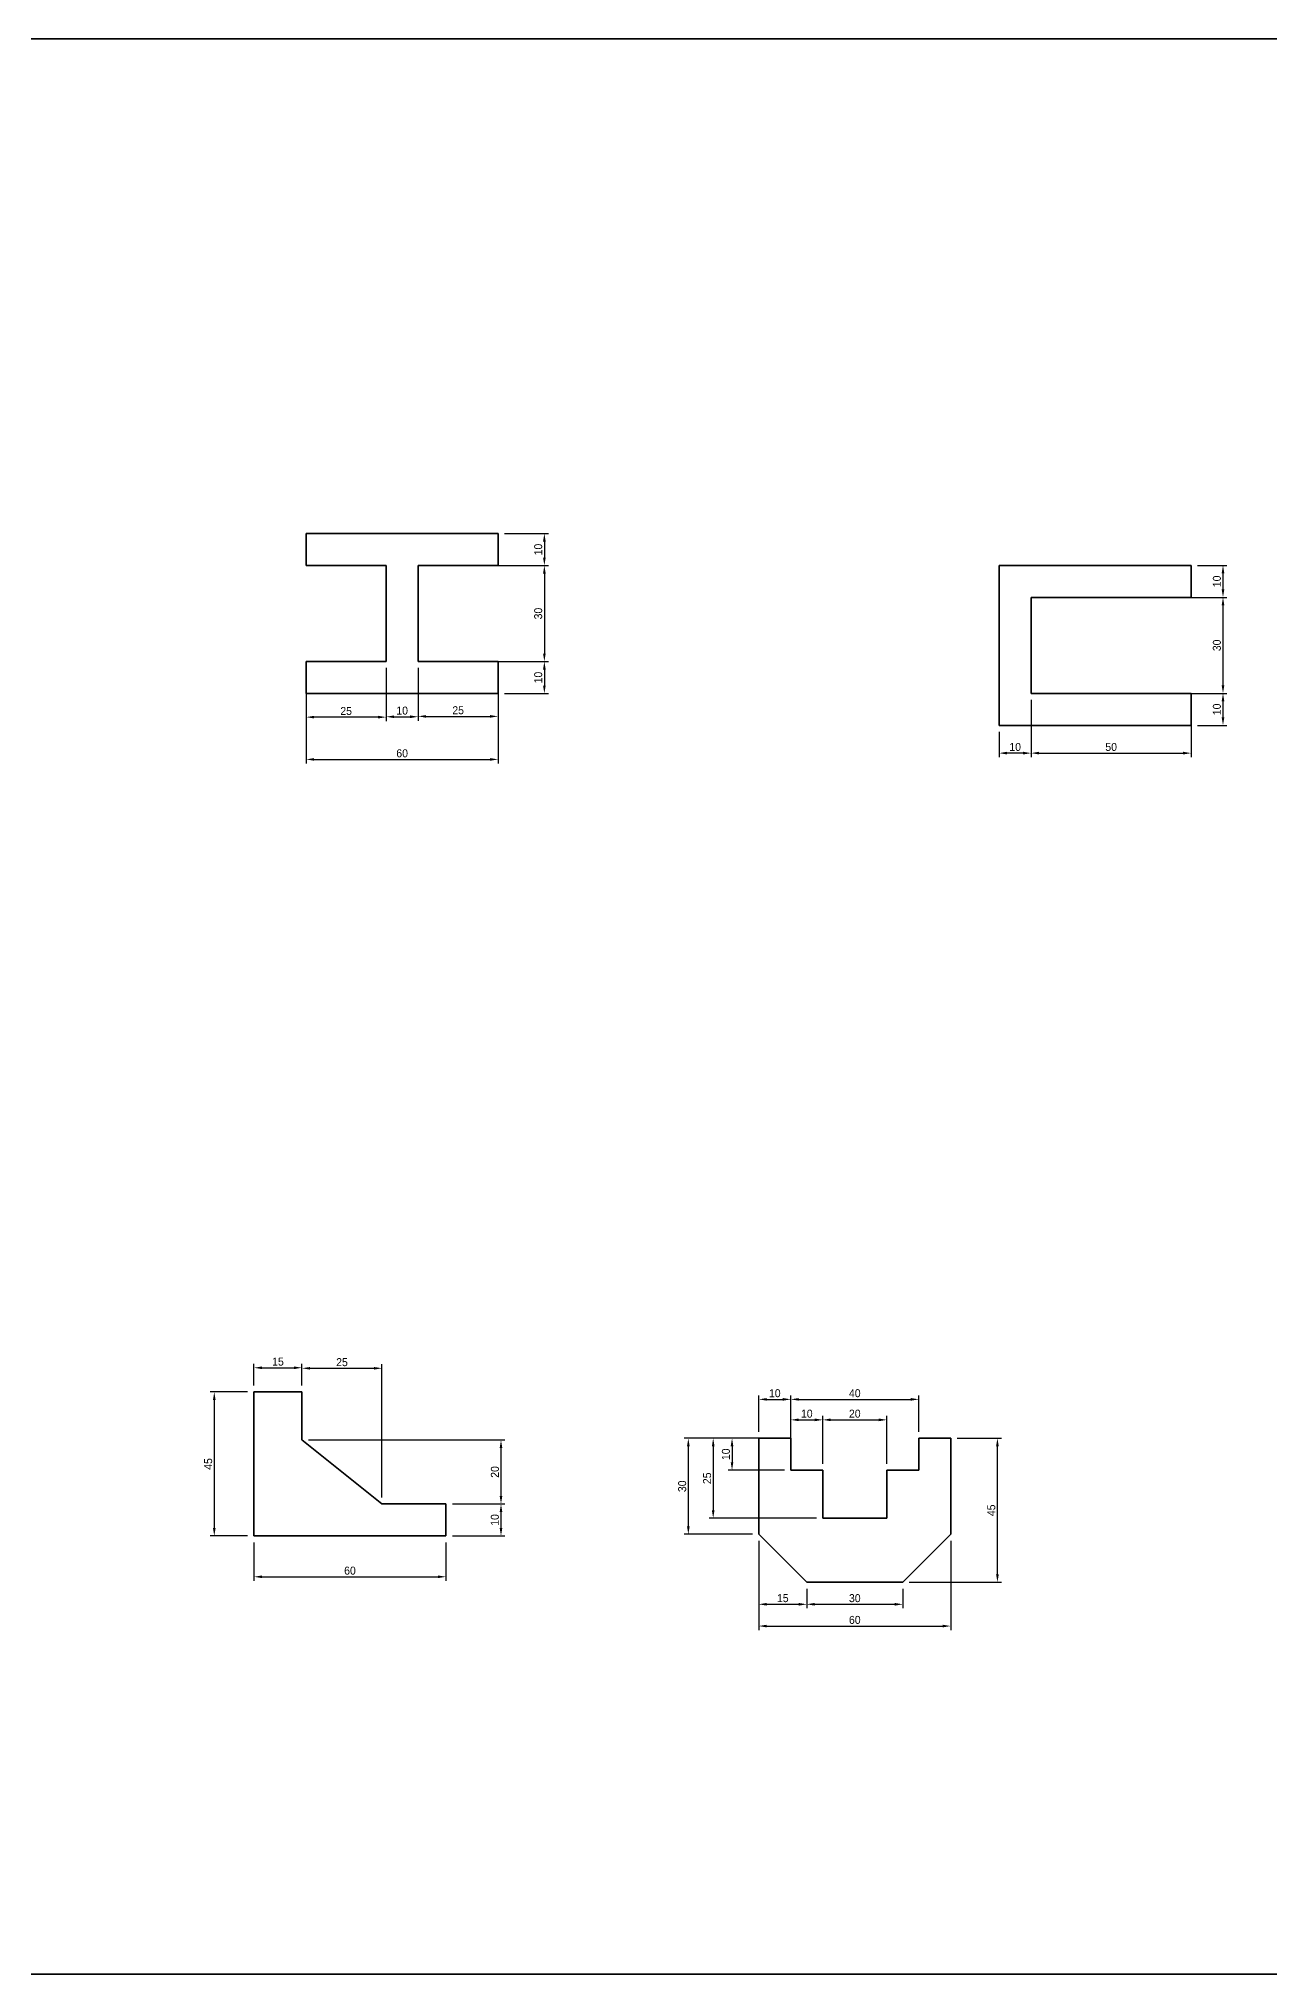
# Model space of a CAD drawing. Header units: millimetres. Extents: x 0 to 5010, y 0 to 6417.
# Drawn here: x 400 to 784, y 5812 to 6417 of the extents above; entities that cross this region are included whole.
import ezdxf

# ---------------------------------------------------------------- set-up
doc = ezdxf.new("R2010")
doc.units = ezdxf.units.MM
doc.header["$LTSCALE"] = 0.3
doc.layers.get('Defpoints').update_dxf_attribs({"color": 6})
for name, color, linetype, lineweight, plot in [('1_윤곽선', 4, 'Continuous', 35, False), ('2_외형선', 7, 'Continuous', 35, False), ('6_가는실선', 3, 'Continuous', 18, False)]:
    doc.layers.add(name, color=color, linetype=linetype, lineweight=lineweight, plot=plot)
doc.styles.get("Standard").update_dxf_attribs({"font": ''})
doc.styles.get('Standard').set_extended_font_data('Gulim')
doc.dimstyles.new('ISO-25', dxfattribs={"dimtxt": 2.5, "dimasz": 2.5, "dimexe": 1.25, "dimexo": 0.625, "dimtad": 1, "dimtxsty": 'Standard', "dimcen": 2.5, "dimadec": 0, "dimazin": 0, "dimtfac": 1, "dimtmove": 0, "dimatfit": 3, "dimfxl": 1, "dimtfill": 1, "dimarcsym": 0})

# ---------------------------------------------------------------- blocks, each defined once
blk = doc.blocks.new('*D13')
at = {"layer": '6_가는실선', "color": 0, "lineweight": -2, "transparency": 16777216}
for p, q in [((466.99, 5947.36), (466.99, 5935.36)), ((526.99, 5947.36), (526.99, 5935.36)), ((469.49, 5936.61), (524.49, 5936.61))]:
    blk.add_line(p, q, dxfattribs=at)
at = {"layer": '6_가는실선', "color": 0, "transparency": 16777216}
for points in [[(469.49, 5937.02), (469.49, 5936.19), (466.99, 5936.61)], [(524.49, 5937.02), (524.49, 5936.19), (526.99, 5936.61)]]:
    blk.add_solid(points, dxfattribs=at)
at = {"layer": 'Defpoints', "color": 0, "transparency": 16777216}
for p in [(466.99, 5949.36), (526.99, 5949.36), (526.99, 5936.61)]:
    blk.add_point(p, dxfattribs=at)
at = {"layer": '6_가는실선', "color": 0, "transparency": 16777216, "insert": (496.99, 5938.51), "char_height": 2.5, "attachment_point": 5, "bg_fill": 3, "box_fill_scale": 1.1, "bg_fill_color": 256, "bg_fill_true_color": 13158600, "bg_fill_transparency": 0}
blk.add_mtext('60', dxfattribs=at)
blk = doc.blocks.new('*D14')
at = {"layer": '6_가는실선', "color": 0, "lineweight": -2, "transparency": 16777216}
for p, q in [((528.99, 5959.36), (545.43, 5959.36)), ((544.18, 5956.86), (544.18, 5951.86)), ((528.99, 5949.36), (545.43, 5949.36))]:
    blk.add_line(p, q, dxfattribs=at)
at = {"layer": '6_가는실선', "color": 0, "transparency": 16777216}
for points in [[(543.77, 5956.86), (544.6, 5956.86), (544.18, 5959.36)], [(543.77, 5951.86), (544.6, 5951.86), (544.18, 5949.36)]]:
    blk.add_solid(points, dxfattribs=at)
at = {"layer": 'Defpoints', "color": 0, "transparency": 16777216}
for p in [(526.99, 5959.36), (526.99, 5949.36)]:
    blk.add_point(p, dxfattribs=at)
at = {"layer": '6_가는실선', "color": 0, "transparency": 16777216, "insert": (542.27, 5954.36), "char_height": 2.5, "attachment_point": 5, "rotation": 90, "bg_fill": 3, "box_fill_scale": 1.1, "bg_fill_color": 256, "bg_fill_true_color": 13158600, "bg_fill_transparency": 0}
blk.add_mtext('10', dxfattribs=at)
at = {"layer": 'Defpoints', "color": 0, "transparency": 16777216}
blk.add_point((544.18, 5949.36), dxfattribs=at)
blk = doc.blocks.new('*D15')
at = {"layer": '6_가는실선', "color": 0, "lineweight": -2, "transparency": 16777216}
for p, q in [((464.99, 5994.36), (453.33, 5994.36)), ((454.58, 5991.86), (454.58, 5951.86)), ((464.99, 5949.36), (453.33, 5949.36))]:
    blk.add_line(p, q, dxfattribs=at)
at = {"layer": '6_가는실선', "color": 0, "transparency": 16777216}
for points in [[(454.17, 5991.86), (455, 5991.86), (454.58, 5994.36)], [(454.17, 5951.86), (455, 5951.86), (454.58, 5949.36)]]:
    blk.add_solid(points, dxfattribs=at)
at = {"layer": 'Defpoints', "color": 0, "transparency": 16777216}
for p in [(466.99, 5994.36), (454.58, 5949.36), (466.99, 5949.36)]:
    blk.add_point(p, dxfattribs=at)
at = {"layer": '6_가는실선', "color": 0, "transparency": 16777216, "insert": (452.68, 5971.86), "char_height": 2.5, "attachment_point": 5, "rotation": 90, "bg_fill": 3, "box_fill_scale": 1.1, "bg_fill_color": 256, "bg_fill_true_color": 13158600, "bg_fill_transparency": 0}
blk.add_mtext('45', dxfattribs=at)
blk = doc.blocks.new('*D16')
at = {"layer": '6_가는실선', "color": 0, "lineweight": -2, "transparency": 16777216}
for p, q in [((466.99, 5996.36), (466.99, 6003.17)), ((469.49, 6001.92), (479.49, 6001.92)), ((481.99, 5996.36), (481.99, 6003.17))]:
    blk.add_line(p, q, dxfattribs=at)
at = {"layer": '6_가는실선', "color": 0, "transparency": 16777216}
for points in [[(469.49, 6002.33), (469.49, 6001.5), (466.99, 6001.92)], [(479.49, 6002.33), (479.49, 6001.5), (481.99, 6001.92)]]:
    blk.add_solid(points, dxfattribs=at)
at = {"layer": 'Defpoints', "color": 0, "transparency": 16777216}
for p in [(481.99, 6001.92), (466.99, 5994.36), (481.99, 5994.36)]:
    blk.add_point(p, dxfattribs=at)
at = {"layer": '6_가는실선', "color": 0, "transparency": 16777216, "insert": (474.49, 6003.82), "char_height": 2.5, "attachment_point": 5, "bg_fill": 3, "box_fill_scale": 1.1, "bg_fill_color": 256, "bg_fill_true_color": 13158600, "bg_fill_transparency": 0}
blk.add_mtext('15', dxfattribs=at)
blk = doc.blocks.new('*D17')
at = {"layer": '6_가는실선', "color": 0, "lineweight": -2, "transparency": 16777216}
for p, q in [((481.99, 5996.36), (481.99, 6003)), ((484.49, 6001.75), (504.49, 6001.75)), ((506.99, 5961.36), (506.99, 6003))]:
    blk.add_line(p, q, dxfattribs=at)
at = {"layer": '6_가는실선', "color": 0, "transparency": 16777216}
for points in [[(484.49, 6002.16), (484.49, 6001.33), (481.99, 6001.75)], [(504.49, 6002.16), (504.49, 6001.33), (506.99, 6001.75)]]:
    blk.add_solid(points, dxfattribs=at)
at = {"layer": 'Defpoints', "color": 0, "transparency": 16777216}
for p in [(506.99, 6001.75), (481.99, 5994.36), (506.99, 5959.36)]:
    blk.add_point(p, dxfattribs=at)
at = {"layer": '6_가는실선', "color": 0, "transparency": 16777216, "insert": (494.49, 6003.65), "char_height": 2.5, "attachment_point": 5, "bg_fill": 3, "box_fill_scale": 1.1, "bg_fill_color": 256, "bg_fill_true_color": 13158600, "bg_fill_transparency": 0}
blk.add_mtext('25', dxfattribs=at)
blk = doc.blocks.new('*D18')
at = {"layer": '6_가는실선', "color": 0, "lineweight": -2, "transparency": 16777216}
for p, q in [((483.99, 5979.36), (545.43, 5979.36)), ((544.18, 5976.86), (544.18, 5961.86)), ((528.99, 5959.36), (545.43, 5959.36))]:
    blk.add_line(p, q, dxfattribs=at)
at = {"layer": '6_가는실선', "color": 0, "transparency": 16777216}
for points in [[(543.77, 5976.86), (544.6, 5976.86), (544.18, 5979.36)], [(543.77, 5961.86), (544.6, 5961.86), (544.18, 5959.36)]]:
    blk.add_solid(points, dxfattribs=at)
at = {"layer": 'Defpoints', "color": 0, "transparency": 16777216}
for p in [(481.99, 5979.36), (526.99, 5959.36), (544.18, 5959.36)]:
    blk.add_point(p, dxfattribs=at)
at = {"layer": '6_가는실선', "color": 0, "transparency": 16777216, "insert": (542.28, 5969.36), "char_height": 2.5, "attachment_point": 5, "rotation": 90, "bg_fill": 3, "box_fill_scale": 1.1, "bg_fill_color": 256, "bg_fill_true_color": 13158600, "bg_fill_transparency": 0}
blk.add_mtext('20', dxfattribs=at)
blk = doc.blocks.new('*D19')
at = {"layer": '6_가는실선', "color": 0, "lineweight": -2, "transparency": 16777216}
for p, q in [((624.74, 5947.88), (624.74, 5919.96)), ((684.74, 5947.88), (684.74, 5919.96)), ((627.24, 5921.21), (682.24, 5921.21))]:
    blk.add_line(p, q, dxfattribs=at)
at = {"layer": '6_가는실선', "color": 0, "transparency": 16777216}
for points in [[(627.24, 5921.62), (627.24, 5920.79), (624.74, 5921.21)], [(682.24, 5921.62), (682.24, 5920.79), (684.74, 5921.21)]]:
    blk.add_solid(points, dxfattribs=at)
at = {"layer": 'Defpoints', "color": 0, "transparency": 16777216}
for p in [(624.74, 5949.88), (684.74, 5949.88), (684.74, 5921.21)]:
    blk.add_point(p, dxfattribs=at)
at = {"layer": '6_가는실선', "color": 0, "transparency": 16777216, "insert": (654.74, 5923.11), "char_height": 2.5, "attachment_point": 5, "bg_fill": 3, "box_fill_scale": 1.1, "bg_fill_color": 256, "bg_fill_true_color": 13158600, "bg_fill_transparency": 0}
blk.add_mtext('60', dxfattribs=at)
blk = doc.blocks.new('*D20')
at = {"layer": '6_가는실선', "color": 0, "lineweight": -2, "transparency": 16777216}
for p, q in [((639.74, 5932.88), (639.74, 5926.76)), ((642.24, 5928.01), (667.24, 5928.01)), ((669.74, 5932.88), (669.74, 5926.76))]:
    blk.add_line(p, q, dxfattribs=at)
at = {"layer": '6_가는실선', "color": 0, "transparency": 16777216}
for points in [[(642.24, 5928.43), (642.24, 5927.59), (639.74, 5928.01)], [(667.24, 5928.43), (667.24, 5927.59), (669.74, 5928.01)]]:
    blk.add_solid(points, dxfattribs=at)
at = {"layer": 'Defpoints', "color": 0, "transparency": 16777216}
for p in [(639.74, 5934.88), (669.74, 5934.88), (669.74, 5928.01)]:
    blk.add_point(p, dxfattribs=at)
at = {"layer": '6_가는실선', "color": 0, "transparency": 16777216, "insert": (654.74, 5929.92), "char_height": 2.5, "attachment_point": 5, "bg_fill": 3, "box_fill_scale": 1.1, "bg_fill_color": 256, "bg_fill_true_color": 13158600, "bg_fill_transparency": 0}
blk.add_mtext('30', dxfattribs=at)
blk = doc.blocks.new('*D21')
at = {"layer": '6_가는실선', "color": 0, "lineweight": -2, "transparency": 16777216}
for p, q in [((624.74, 5947.88), (624.74, 5926.76)), ((627.24, 5928.01), (637.24, 5928.01)), ((639.74, 5932.88), (639.74, 5926.76))]:
    blk.add_line(p, q, dxfattribs=at)
at = {"layer": '6_가는실선', "color": 0, "transparency": 16777216}
for points in [[(627.24, 5928.43), (627.24, 5927.59), (624.74, 5928.01)], [(637.24, 5928.43), (637.24, 5927.59), (639.74, 5928.01)]]:
    blk.add_solid(points, dxfattribs=at)
at = {"layer": 'Defpoints', "color": 0, "transparency": 16777216}
for p in [(624.74, 5949.88), (639.74, 5934.88), (639.74, 5928.01)]:
    blk.add_point(p, dxfattribs=at)
at = {"layer": '6_가는실선', "color": 0, "transparency": 16777216, "insert": (632.24, 5929.92), "char_height": 2.5, "attachment_point": 5, "bg_fill": 3, "box_fill_scale": 1.1, "bg_fill_color": 256, "bg_fill_true_color": 13158600, "bg_fill_transparency": 0}
blk.add_mtext('15', dxfattribs=at)
blk = doc.blocks.new('*D22')
at = {"layer": '6_가는실선', "color": 0, "lineweight": -2, "transparency": 16777216}
for p, q in [((686.74, 5979.88), (700.56, 5979.88)), ((699.31, 5937.38), (699.31, 5977.38)), ((671.74, 5934.88), (700.56, 5934.88))]:
    blk.add_line(p, q, dxfattribs=at)
at = {"layer": '6_가는실선', "color": 0, "transparency": 16777216}
for points in [[(698.89, 5977.38), (699.73, 5977.38), (699.31, 5979.88)], [(698.89, 5937.38), (699.73, 5937.38), (699.31, 5934.88)]]:
    blk.add_solid(points, dxfattribs=at)
at = {"layer": 'Defpoints', "color": 0, "transparency": 16777216}
for p in [(684.74, 5979.88), (699.31, 5979.88), (669.74, 5934.88)]:
    blk.add_point(p, dxfattribs=at)
at = {"layer": '6_가는실선', "color": 0, "transparency": 16777216, "insert": (697.4, 5957.38), "char_height": 2.5, "attachment_point": 5, "rotation": 90, "bg_fill": 3, "box_fill_scale": 1.1, "bg_fill_color": 256, "bg_fill_true_color": 13158600, "bg_fill_transparency": 0}
blk.add_mtext('45', dxfattribs=at)
blk = doc.blocks.new('*D23')
at = {"layer": '6_가는실선', "color": 0, "lineweight": -2, "transparency": 16777216}
for p, q in [((634.74, 5981.88), (634.74, 5993.29)), ((637.24, 5992.04), (672.24, 5992.04)), ((674.74, 5981.88), (674.74, 5993.29))]:
    blk.add_line(p, q, dxfattribs=at)
at = {"layer": '6_가는실선', "color": 0, "transparency": 16777216}
for points in [[(637.24, 5992.46), (637.24, 5991.63), (634.74, 5992.04)], [(672.24, 5992.46), (672.24, 5991.63), (674.74, 5992.04)]]:
    blk.add_solid(points, dxfattribs=at)
at = {"layer": 'Defpoints', "color": 0, "transparency": 16777216}
for p in [(674.74, 5992.04), (634.74, 5979.88), (674.74, 5979.88)]:
    blk.add_point(p, dxfattribs=at)
at = {"layer": '6_가는실선', "color": 0, "transparency": 16777216, "insert": (654.74, 5993.95), "char_height": 2.5, "attachment_point": 5, "bg_fill": 3, "box_fill_scale": 1.1, "bg_fill_color": 256, "bg_fill_true_color": 13158600, "bg_fill_transparency": 0}
blk.add_mtext('40', dxfattribs=at)
blk = doc.blocks.new('*D24')
at = {"layer": '6_가는실선', "color": 0, "lineweight": -2, "transparency": 16777216}
for p, q in [((624.74, 5981.88), (624.74, 5993.29)), ((627.24, 5992.04), (632.24, 5992.04)), ((634.74, 5981.88), (634.74, 5993.29))]:
    blk.add_line(p, q, dxfattribs=at)
at = {"layer": '6_가는실선', "color": 0, "transparency": 16777216}
for points in [[(627.24, 5992.46), (627.24, 5991.63), (624.74, 5992.04)], [(632.24, 5992.46), (632.24, 5991.63), (634.74, 5992.04)]]:
    blk.add_solid(points, dxfattribs=at)
at = {"layer": 'Defpoints', "color": 0, "transparency": 16777216}
for p in [(624.74, 5979.88), (634.74, 5979.88)]:
    blk.add_point(p, dxfattribs=at)
at = {"layer": '6_가는실선', "color": 0, "transparency": 16777216, "insert": (629.74, 5993.95), "char_height": 2.5, "attachment_point": 5, "bg_fill": 3, "box_fill_scale": 1.1, "bg_fill_color": 256, "bg_fill_true_color": 13158600, "bg_fill_transparency": 0}
blk.add_mtext('10', dxfattribs=at)
at = {"layer": 'Defpoints', "color": 0, "transparency": 16777216}
blk.add_point((634.74, 5992.04), dxfattribs=at)
blk = doc.blocks.new('*D25')
at = {"layer": '6_가는실선', "color": 0, "lineweight": -2, "transparency": 16777216}
for p, q in [((634.74, 5971.88), (634.74, 5986.89)), ((637.24, 5985.64), (642.24, 5985.64)), ((644.74, 5971.88), (644.74, 5986.89))]:
    blk.add_line(p, q, dxfattribs=at)
at = {"layer": '6_가는실선', "color": 0, "transparency": 16777216}
for points in [[(637.24, 5986.06), (637.24, 5985.22), (634.74, 5985.64)], [(642.24, 5986.06), (642.24, 5985.22), (644.74, 5985.64)]]:
    blk.add_solid(points, dxfattribs=at)
at = {"layer": 'Defpoints', "color": 0, "transparency": 16777216}
for p in [(634.74, 5969.88), (644.74, 5969.88)]:
    blk.add_point(p, dxfattribs=at)
at = {"layer": '6_가는실선', "color": 0, "transparency": 16777216, "insert": (639.74, 5987.55), "char_height": 2.5, "attachment_point": 5, "bg_fill": 3, "box_fill_scale": 1.1, "bg_fill_color": 256, "bg_fill_true_color": 13158600, "bg_fill_transparency": 0}
blk.add_mtext('10', dxfattribs=at)
at = {"layer": 'Defpoints', "color": 0, "transparency": 16777216}
blk.add_point((644.74, 5985.64), dxfattribs=at)
blk = doc.blocks.new('*D26')
at = {"layer": '6_가는실선', "color": 0, "lineweight": -2, "transparency": 16777216}
for p, q in [((644.74, 5971.88), (644.74, 5986.89)), ((647.24, 5985.64), (662.24, 5985.64)), ((664.74, 5971.88), (664.74, 5986.89))]:
    blk.add_line(p, q, dxfattribs=at)
at = {"layer": '6_가는실선', "color": 0, "transparency": 16777216}
for points in [[(647.24, 5986.06), (647.24, 5985.22), (644.74, 5985.64)], [(662.24, 5986.06), (662.24, 5985.22), (664.74, 5985.64)]]:
    blk.add_solid(points, dxfattribs=at)
at = {"layer": 'Defpoints', "color": 0, "transparency": 16777216}
for p in [(664.74, 5985.64), (644.74, 5969.88), (664.74, 5969.88)]:
    blk.add_point(p, dxfattribs=at)
at = {"layer": '6_가는실선', "color": 0, "transparency": 16777216, "insert": (654.74, 5987.55), "char_height": 2.5, "attachment_point": 5, "bg_fill": 3, "box_fill_scale": 1.1, "bg_fill_color": 256, "bg_fill_true_color": 13158600, "bg_fill_transparency": 0}
blk.add_mtext('20', dxfattribs=at)
blk = doc.blocks.new('*D27')
at = {"layer": '6_가는실선', "color": 0, "lineweight": -2, "transparency": 16777216}
for p, q in [((632.74, 5979.88), (615.13, 5979.88)), ((616.38, 5977.38), (616.38, 5972.38)), ((632.74, 5969.88), (615.13, 5969.88))]:
    blk.add_line(p, q, dxfattribs=at)
at = {"layer": '6_가는실선', "color": 0, "transparency": 16777216}
for points in [[(615.96, 5977.38), (616.79, 5977.38), (616.38, 5979.88)], [(615.96, 5972.38), (616.79, 5972.38), (616.38, 5969.88)]]:
    blk.add_solid(points, dxfattribs=at)
at = {"layer": 'Defpoints', "color": 0, "transparency": 16777216}
for p in [(634.74, 5979.88), (634.74, 5969.88)]:
    blk.add_point(p, dxfattribs=at)
at = {"layer": '6_가는실선', "color": 0, "transparency": 16777216, "insert": (614.47, 5974.88), "char_height": 2.5, "attachment_point": 5, "rotation": 90, "bg_fill": 3, "box_fill_scale": 1.1, "bg_fill_color": 256, "bg_fill_true_color": 13158600, "bg_fill_transparency": 0}
blk.add_mtext('10', dxfattribs=at)
at = {"layer": 'Defpoints', "color": 0, "transparency": 16777216}
blk.add_point((616.38, 5969.88), dxfattribs=at)
blk = doc.blocks.new('*D28')
at = {"layer": '6_가는실선', "color": 0, "lineweight": -2, "transparency": 16777216}
for p, q in [((622.74, 5979.88), (609.24, 5979.88)), ((610.49, 5977.38), (610.49, 5957.38)), ((642.74, 5954.88), (609.24, 5954.88))]:
    blk.add_line(p, q, dxfattribs=at)
at = {"layer": '6_가는실선', "color": 0, "transparency": 16777216}
for points in [[(610.08, 5977.38), (610.91, 5977.38), (610.49, 5979.88)], [(610.08, 5957.38), (610.91, 5957.38), (610.49, 5954.88)]]:
    blk.add_solid(points, dxfattribs=at)
at = {"layer": 'Defpoints', "color": 0, "transparency": 16777216}
for p in [(624.74, 5979.88), (610.49, 5954.88), (644.74, 5954.88)]:
    blk.add_point(p, dxfattribs=at)
at = {"layer": '6_가는실선', "color": 0, "transparency": 16777216, "insert": (608.59, 5967.38), "char_height": 2.5, "attachment_point": 5, "rotation": 90, "bg_fill": 3, "box_fill_scale": 1.1, "bg_fill_color": 256, "bg_fill_true_color": 13158600, "bg_fill_transparency": 0}
blk.add_mtext('25', dxfattribs=at)
blk = doc.blocks.new('*D29')
at = {"layer": '6_가는실선', "color": 0, "lineweight": -2, "transparency": 16777216}
for p, q in [((622.74, 5979.88), (601.47, 5979.88)), ((602.72, 5977.38), (602.72, 5952.38)), ((622.74, 5949.88), (601.47, 5949.88))]:
    blk.add_line(p, q, dxfattribs=at)
at = {"layer": '6_가는실선', "color": 0, "transparency": 16777216}
for points in [[(602.3, 5977.38), (603.14, 5977.38), (602.72, 5979.88)], [(602.3, 5952.38), (603.14, 5952.38), (602.72, 5949.88)]]:
    blk.add_solid(points, dxfattribs=at)
at = {"layer": 'Defpoints', "color": 0, "transparency": 16777216}
for p in [(624.74, 5979.88), (602.72, 5949.88), (624.74, 5949.88)]:
    blk.add_point(p, dxfattribs=at)
at = {"layer": '6_가는실선', "color": 0, "transparency": 16777216, "insert": (600.81, 5964.88), "char_height": 2.5, "attachment_point": 5, "rotation": 90, "bg_fill": 3, "box_fill_scale": 1.1, "bg_fill_color": 256, "bg_fill_true_color": 13158600, "bg_fill_transparency": 0}
blk.add_mtext('30', dxfattribs=at)
blk = doc.blocks.new('*D63')
at = {"layer": '6_가는실선', "color": 0, "lineweight": -2, "transparency": 16777216}
for p, q in [((483.29, 6210.58), (483.29, 6190.75)), ((543.29, 6210.58), (543.29, 6190.75)), ((485.79, 6192), (540.79, 6192))]:
    blk.add_line(p, q, dxfattribs=at)
at = {"layer": '6_가는실선', "color": 0, "transparency": 16777216}
for points in [[(485.79, 6192.41), (485.79, 6191.58), (483.29, 6192)], [(540.79, 6192.41), (540.79, 6191.58), (543.29, 6192)]]:
    blk.add_solid(points, dxfattribs=at)
at = {"layer": 'Defpoints', "color": 0, "transparency": 16777216}
for p in [(483.29, 6212.58), (543.29, 6212.58), (543.29, 6192)]:
    blk.add_point(p, dxfattribs=at)
at = {"layer": '6_가는실선', "color": 0, "transparency": 16777216, "insert": (513.29, 6193.9), "char_height": 2.5, "attachment_point": 5, "bg_fill": 3, "box_fill_scale": 1.1, "bg_fill_color": 256, "bg_fill_true_color": 13158600, "bg_fill_transparency": 0}
blk.add_mtext('60', dxfattribs=at)
blk = doc.blocks.new('*D64')
at = {"layer": '6_가는실선', "color": 0, "lineweight": -2, "transparency": 16777216}
for p, q in [((508.29, 6220.58), (508.29, 6204.08)), ((518.29, 6220.58), (518.29, 6204.08)), ((510.79, 6205.33), (515.79, 6205.33))]:
    blk.add_line(p, q, dxfattribs=at)
at = {"layer": '6_가는실선', "color": 0, "transparency": 16777216}
for points in [[(510.79, 6205.75), (510.79, 6204.91), (508.29, 6205.33)], [(515.79, 6205.75), (515.79, 6204.91), (518.29, 6205.33)]]:
    blk.add_solid(points, dxfattribs=at)
at = {"layer": 'Defpoints', "color": 0, "transparency": 16777216}
for p in [(508.29, 6222.58), (518.29, 6222.58)]:
    blk.add_point(p, dxfattribs=at)
at = {"layer": '6_가는실선', "color": 0, "transparency": 16777216, "insert": (513.29, 6207.24), "char_height": 2.5, "attachment_point": 5, "bg_fill": 3, "box_fill_scale": 1.1, "bg_fill_color": 256, "bg_fill_true_color": 13158600, "bg_fill_transparency": 0}
blk.add_mtext('10', dxfattribs=at)
at = {"layer": 'Defpoints', "color": 0, "transparency": 16777216}
blk.add_point((518.29, 6205.33), dxfattribs=at)
blk = doc.blocks.new('*D65')
at = {"layer": '6_가는실선', "color": 0, "lineweight": -2, "transparency": 16777216}
for p, q in [((518.29, 6220.58), (518.29, 6204.2)), ((543.29, 6220.58), (543.29, 6204.2)), ((520.79, 6205.45), (540.79, 6205.45))]:
    blk.add_line(p, q, dxfattribs=at)
at = {"layer": '6_가는실선', "color": 0, "transparency": 16777216}
for points in [[(520.79, 6205.86), (520.79, 6205.03), (518.29, 6205.45)], [(540.79, 6205.86), (540.79, 6205.03), (543.29, 6205.45)]]:
    blk.add_solid(points, dxfattribs=at)
at = {"layer": 'Defpoints', "color": 0, "transparency": 16777216}
for p in [(518.29, 6222.58), (543.29, 6222.58), (543.29, 6205.45)]:
    blk.add_point(p, dxfattribs=at)
at = {"layer": '6_가는실선', "color": 0, "transparency": 16777216, "insert": (530.79, 6207.35), "char_height": 2.5, "attachment_point": 5, "bg_fill": 3, "box_fill_scale": 1.1, "bg_fill_color": 256, "bg_fill_true_color": 13158600, "bg_fill_transparency": 0}
blk.add_mtext('25', dxfattribs=at)
blk = doc.blocks.new('*D66')
at = {"layer": '6_가는실선', "color": 0, "lineweight": -2, "transparency": 16777216}
for p, q in [((483.29, 6220.58), (483.29, 6203.97)), ((508.29, 6220.58), (508.29, 6203.97)), ((505.79, 6205.22), (485.79, 6205.22))]:
    blk.add_line(p, q, dxfattribs=at)
at = {"layer": '6_가는실선', "color": 0, "transparency": 16777216}
for points in [[(485.79, 6205.63), (485.79, 6204.8), (483.29, 6205.22)], [(505.79, 6205.63), (505.79, 6204.8), (508.29, 6205.22)]]:
    blk.add_solid(points, dxfattribs=at)
at = {"layer": 'Defpoints', "color": 0, "transparency": 16777216}
for p in [(483.29, 6222.58), (508.29, 6222.58), (483.29, 6205.22)]:
    blk.add_point(p, dxfattribs=at)
at = {"layer": '6_가는실선', "color": 0, "transparency": 16777216, "insert": (495.79, 6207.12), "char_height": 2.5, "attachment_point": 5, "bg_fill": 3, "box_fill_scale": 1.1, "bg_fill_color": 256, "bg_fill_true_color": 13158600, "bg_fill_transparency": 0}
blk.add_mtext('25', dxfattribs=at)
blk = doc.blocks.new('*D67')
at = {"layer": '6_가는실선', "color": 0, "lineweight": -2, "transparency": 16777216}
for p, q in [((545.29, 6222.58), (558.98, 6222.58)), ((557.73, 6220.08), (557.73, 6215.08)), ((545.29, 6212.58), (558.98, 6212.58))]:
    blk.add_line(p, q, dxfattribs=at)
at = {"layer": '6_가는실선', "color": 0, "transparency": 16777216}
for points in [[(557.31, 6220.08), (558.15, 6220.08), (557.73, 6222.58)], [(557.31, 6215.08), (558.15, 6215.08), (557.73, 6212.58)]]:
    blk.add_solid(points, dxfattribs=at)
at = {"layer": 'Defpoints', "color": 0, "transparency": 16777216}
for p in [(543.29, 6222.58), (543.29, 6212.58)]:
    blk.add_point(p, dxfattribs=at)
at = {"layer": '6_가는실선', "color": 0, "transparency": 16777216, "insert": (555.82, 6217.58), "char_height": 2.5, "attachment_point": 5, "rotation": 90, "bg_fill": 3, "box_fill_scale": 1.1, "bg_fill_color": 256, "bg_fill_true_color": 13158600, "bg_fill_transparency": 0}
blk.add_mtext('10', dxfattribs=at)
at = {"layer": 'Defpoints', "color": 0, "transparency": 16777216}
blk.add_point((557.73, 6212.58), dxfattribs=at)
blk = doc.blocks.new('*D68')
at = {"layer": '6_가는실선', "color": 0, "lineweight": -2, "transparency": 16777216}
for p, q in [((520.29, 6252.58), (558.98, 6252.58)), ((557.73, 6250.08), (557.73, 6225.08)), ((520.29, 6222.58), (558.98, 6222.58))]:
    blk.add_line(p, q, dxfattribs=at)
at = {"layer": '6_가는실선', "color": 0, "transparency": 16777216}
for points in [[(557.31, 6250.08), (558.15, 6250.08), (557.73, 6252.58)], [(557.31, 6225.08), (558.15, 6225.08), (557.73, 6222.58)]]:
    blk.add_solid(points, dxfattribs=at)
at = {"layer": 'Defpoints', "color": 0, "transparency": 16777216}
for p in [(518.29, 6252.58), (518.29, 6222.58), (557.73, 6222.58)]:
    blk.add_point(p, dxfattribs=at)
at = {"layer": '6_가는실선', "color": 0, "transparency": 16777216, "insert": (555.82, 6237.58), "char_height": 2.5, "attachment_point": 5, "rotation": 90, "bg_fill": 3, "box_fill_scale": 1.1, "bg_fill_color": 256, "bg_fill_true_color": 13158600, "bg_fill_transparency": 0}
blk.add_mtext('30', dxfattribs=at)
blk = doc.blocks.new('*D69')
at = {"layer": '6_가는실선', "color": 0, "lineweight": -2, "transparency": 16777216}
for p, q in [((545.29, 6262.58), (558.98, 6262.58)), ((557.73, 6260.08), (557.73, 6255.08)), ((545.29, 6252.58), (558.98, 6252.58))]:
    blk.add_line(p, q, dxfattribs=at)
at = {"layer": '6_가는실선', "color": 0, "transparency": 16777216}
for points in [[(557.31, 6260.08), (558.15, 6260.08), (557.73, 6262.58)], [(557.31, 6255.08), (558.15, 6255.08), (557.73, 6252.58)]]:
    blk.add_solid(points, dxfattribs=at)
at = {"layer": 'Defpoints', "color": 0, "transparency": 16777216}
for p in [(543.29, 6262.58), (543.29, 6252.58)]:
    blk.add_point(p, dxfattribs=at)
at = {"layer": '6_가는실선', "color": 0, "transparency": 16777216, "insert": (555.82, 6257.58), "char_height": 2.5, "attachment_point": 5, "rotation": 90, "bg_fill": 3, "box_fill_scale": 1.1, "bg_fill_color": 256, "bg_fill_true_color": 13158600, "bg_fill_transparency": 0}
blk.add_mtext('10', dxfattribs=at)
at = {"layer": 'Defpoints', "color": 0, "transparency": 16777216}
blk.add_point((557.73, 6252.58), dxfattribs=at)
blk = doc.blocks.new('*D70')
at = {"layer": '6_가는실선', "color": 0, "lineweight": -2, "transparency": 16777216}
for p, q in [((709.85, 6210.64), (709.85, 6192.72)), ((759.85, 6210.64), (759.85, 6192.72)), ((712.35, 6193.97), (757.35, 6193.97))]:
    blk.add_line(p, q, dxfattribs=at)
at = {"layer": '6_가는실선', "color": 0, "transparency": 16777216}
for points in [[(712.35, 6194.39), (712.35, 6193.55), (709.85, 6193.97)], [(757.35, 6194.39), (757.35, 6193.55), (759.85, 6193.97)]]:
    blk.add_solid(points, dxfattribs=at)
at = {"layer": 'Defpoints', "color": 0, "transparency": 16777216}
for p in [(709.85, 6212.64), (759.85, 6212.64), (759.85, 6193.97)]:
    blk.add_point(p, dxfattribs=at)
at = {"layer": '6_가는실선', "color": 0, "transparency": 16777216, "insert": (734.85, 6195.88), "char_height": 2.5, "attachment_point": 5, "bg_fill": 3, "box_fill_scale": 1.1, "bg_fill_color": 256, "bg_fill_true_color": 13158600, "bg_fill_transparency": 0}
blk.add_mtext('50', dxfattribs=at)
blk = doc.blocks.new('*D71')
at = {"layer": '6_가는실선', "color": 0, "lineweight": -2, "transparency": 16777216}
for p, q in [((709.85, 6210.64), (709.85, 6192.72)), ((699.85, 6200.64), (699.85, 6192.72)), ((707.35, 6193.97), (702.35, 6193.97))]:
    blk.add_line(p, q, dxfattribs=at)
at = {"layer": '6_가는실선', "color": 0, "transparency": 16777216}
for points in [[(702.35, 6194.39), (702.35, 6193.55), (699.85, 6193.97)], [(707.35, 6194.39), (707.35, 6193.55), (709.85, 6193.97)]]:
    blk.add_solid(points, dxfattribs=at)
at = {"layer": 'Defpoints', "color": 0, "transparency": 16777216}
for p in [(709.85, 6212.64), (699.85, 6202.64)]:
    blk.add_point(p, dxfattribs=at)
at = {"layer": '6_가는실선', "color": 0, "transparency": 16777216, "insert": (704.85, 6195.88), "char_height": 2.5, "attachment_point": 5, "bg_fill": 3, "box_fill_scale": 1.1, "bg_fill_color": 256, "bg_fill_true_color": 13158600, "bg_fill_transparency": 0}
blk.add_mtext('10', dxfattribs=at)
at = {"layer": 'Defpoints', "color": 0, "transparency": 16777216}
blk.add_point((699.85, 6193.97), dxfattribs=at)
blk = doc.blocks.new('*D72')
at = {"layer": '6_가는실선', "color": 0, "lineweight": -2, "transparency": 16777216}
for p, q in [((761.85, 6212.64), (771.05, 6212.64)), ((769.8, 6210.14), (769.8, 6205.14)), ((761.85, 6202.64), (771.05, 6202.64))]:
    blk.add_line(p, q, dxfattribs=at)
at = {"layer": '6_가는실선', "color": 0, "transparency": 16777216}
for points in [[(769.38, 6210.14), (770.22, 6210.14), (769.8, 6212.64)], [(769.38, 6205.14), (770.22, 6205.14), (769.8, 6202.64)]]:
    blk.add_solid(points, dxfattribs=at)
at = {"layer": 'Defpoints', "color": 0, "transparency": 16777216}
for p in [(759.85, 6212.64), (759.85, 6202.64)]:
    blk.add_point(p, dxfattribs=at)
at = {"layer": '6_가는실선', "color": 0, "transparency": 16777216, "insert": (767.89, 6207.64), "char_height": 2.5, "attachment_point": 5, "rotation": 90, "bg_fill": 3, "box_fill_scale": 1.1, "bg_fill_color": 256, "bg_fill_true_color": 13158600, "bg_fill_transparency": 0}
blk.add_mtext('10', dxfattribs=at)
at = {"layer": 'Defpoints', "color": 0, "transparency": 16777216}
blk.add_point((769.8, 6202.64), dxfattribs=at)
blk = doc.blocks.new('*D73')
at = {"layer": '6_가는실선', "color": 0, "lineweight": -2, "transparency": 16777216}
for p, q in [((711.85, 6242.64), (771.05, 6242.64)), ((769.8, 6240.14), (769.8, 6215.14)), ((711.85, 6212.64), (771.05, 6212.64))]:
    blk.add_line(p, q, dxfattribs=at)
at = {"layer": '6_가는실선', "color": 0, "transparency": 16777216}
for points in [[(769.38, 6240.14), (770.22, 6240.14), (769.8, 6242.64)], [(769.38, 6215.14), (770.22, 6215.14), (769.8, 6212.64)]]:
    blk.add_solid(points, dxfattribs=at)
at = {"layer": 'Defpoints', "color": 0, "transparency": 16777216}
for p in [(709.85, 6242.64), (709.85, 6212.64), (769.8, 6212.64)]:
    blk.add_point(p, dxfattribs=at)
at = {"layer": '6_가는실선', "color": 0, "transparency": 16777216, "insert": (767.89, 6227.64), "char_height": 2.5, "attachment_point": 5, "rotation": 90, "bg_fill": 3, "box_fill_scale": 1.1, "bg_fill_color": 256, "bg_fill_true_color": 13158600, "bg_fill_transparency": 0}
blk.add_mtext('30', dxfattribs=at)
blk = doc.blocks.new('*D74')
at = {"layer": '6_가는실선', "color": 0, "lineweight": -2, "transparency": 16777216}
for p, q in [((761.85, 6252.64), (771.05, 6252.64)), ((769.8, 6250.14), (769.8, 6245.14)), ((761.85, 6242.64), (771.05, 6242.64))]:
    blk.add_line(p, q, dxfattribs=at)
at = {"layer": '6_가는실선', "color": 0, "transparency": 16777216}
for points in [[(769.38, 6250.14), (770.22, 6250.14), (769.8, 6252.64)], [(769.38, 6245.14), (770.22, 6245.14), (769.8, 6242.64)]]:
    blk.add_solid(points, dxfattribs=at)
at = {"layer": 'Defpoints', "color": 0, "transparency": 16777216}
for p in [(759.85, 6252.64), (759.85, 6242.64)]:
    blk.add_point(p, dxfattribs=at)
at = {"layer": '6_가는실선', "color": 0, "transparency": 16777216, "insert": (767.89, 6247.64), "char_height": 2.5, "attachment_point": 5, "rotation": 90, "bg_fill": 3, "box_fill_scale": 1.1, "bg_fill_color": 256, "bg_fill_true_color": 13158600, "bg_fill_transparency": 0}
blk.add_mtext('10', dxfattribs=at)
at = {"layer": 'Defpoints', "color": 0, "transparency": 16777216}
blk.add_point((769.8, 6242.64), dxfattribs=at)

msp = doc.modelspace()

# ---------------------------------------------------------------- linework, layer by layer
at = {"layer": '2_외형선'}
for p, q in [((543.288, 6262.583), (483.288, 6262.583)), ((483.288, 6262.583), (483.288, 6252.583)), ((543.288, 6252.583), (543.288, 6262.583)), ((483.288, 6252.583), (508.288, 6252.583)), ((508.288, 6252.583), (508.288, 6222.583)), ((518.288, 6222.583), (518.288, 6252.583)), ((518.288, 6252.583), (543.288, 6252.583)), ((759.853, 6252.644), (699.853, 6252.644)), ((699.853, 6252.644), (699.853, 6202.644)), ((759.853, 6242.644), (759.853, 6252.644)), ((709.853, 6212.644), (709.853, 6242.644)), ((709.853, 6242.644), (759.853, 6242.644)), ((508.288, 6222.583), (483.288, 6222.583)), ((483.288, 6222.583), (483.288, 6212.583)), ((543.288, 6222.583), (518.288, 6222.583)), ((543.288, 6212.583), (543.288, 6222.583)), ((483.288, 6212.583), (543.288, 6212.583)), ((759.853, 6212.644), (709.853, 6212.644)), ((759.853, 6202.644), (759.853, 6212.644)), ((699.853, 6202.644), (759.853, 6202.644)), ((481.987, 5994.359), (466.987, 5994.359)), ((466.987, 5994.359), (466.987, 5949.359)), ((481.987, 5979.359), (481.987, 5994.359)), ((506.987, 5959.359), (481.987, 5979.359)), ((634.74, 5979.876), (624.74, 5979.876)), ((624.74, 5979.876), (624.74, 5949.876)), ((634.74, 5969.876), (634.74, 5979.876)), ((684.74, 5979.876), (674.74, 5979.876)), ((674.74, 5979.876), (674.74, 5969.876)), ((684.74, 5949.876), (684.74, 5979.876)), ((644.74, 5969.876), (634.74, 5969.876)), ((644.74, 5954.876), (644.74, 5969.876)), ((674.74, 5969.876), (664.74, 5969.876)), ((664.74, 5969.876), (664.74, 5954.876)), ((526.987, 5959.359), (506.987, 5959.359)), ((526.987, 5949.359), (526.987, 5959.359)), ((664.74, 5954.876), (644.74, 5954.876)), ((466.987, 5949.359), (526.987, 5949.359)), ((466.987, 5949.359), (466.987, 5949.359)), ((624.74, 5949.876), (639.74, 5934.876)), ((669.74, 5934.876), (684.74, 5949.876)), ((639.74, 5934.876), (669.74, 5934.876)), ((639.74, 5934.876), (639.74, 5934.876))]:
    msp.add_line(p, q, dxfattribs=at)

# ---------------------------------------------------------------- next in the draw order: dimensions: what is measured, and where the dimension line sits
at = {"layer": '6_가는실선'}
for base, p1, p2, picture, middle in [((543.288, 6191.996), (483.288, 6212.583), (543.288, 6212.583), '*D63', (513.288, 6193.903)), ((759.853, 6193.97), (709.853, 6212.644), (759.853, 6212.644), '*D70', (734.853, 6195.877)), ((526.987, 5936.607), (466.987, 5949.359), (526.987, 5949.359), '*D13', (496.987, 5938.513)), ((684.74, 5921.208), (624.74, 5949.876), (684.74, 5949.876), '*D19', (654.74, 5923.114))]:
    dim = msp.add_linear_dim(base=base, p1=p1, p2=p2, dimstyle='ISO-25', override={"dimexo": 2}, dxfattribs=at)
    dim.commit()
    dim.dimension.update_dxf_attribs({"geometry": picture, "text_midpoint": middle})

# ---------------------------------------------------------------- next in the draw order: dimensions: what is measured, and where the dimension line sits
for base, p1, p2, picture, middle in [((518.288, 6205.332), (508.288, 6222.583), (518.288, 6222.583), '*D64', (513.288, 6207.241)), ((699.853, 6193.97), (709.853, 6212.644), (699.853, 6202.644), '*D71', (704.853, 6195.88)), ((669.74, 5928.009), (639.74, 5934.876), (669.74, 5934.876), '*D20', (654.74, 5929.915))]:
    dim = msp.add_linear_dim(base=base, p1=p1, p2=p2, dimstyle='ISO-25', override={"dimexo": 2}, dxfattribs=at)
    dim.commit()
    dim.dimension.update_dxf_attribs({"geometry": picture, "text_midpoint": middle})
for base, p1, p2, picture, middle in [((769.8, 6202.644), (759.853, 6212.644), (759.853, 6202.644), '*D72', (767.89, 6207.644)), ((454.585, 5949.359), (466.987, 5994.359), (466.987, 5949.359), '*D15', (452.676, 5971.859)), ((544.182, 5949.359), (526.987, 5959.359), (526.987, 5949.359), '*D14', (542.273, 5954.359))]:
    dim = msp.add_linear_dim(base=base, p1=p1, p2=p2, angle=90, dimstyle='ISO-25', override={"dimexo": 2}, dxfattribs=at)
    dim.commit()
    dim.dimension.update_dxf_attribs({"geometry": picture, "text_midpoint": middle})

# ---------------------------------------------------------------- next in the draw order: dimensions: what is measured, and where the dimension line sits
for base, p1, p2, picture, middle in [((769.8, 6212.644), (709.853, 6242.644), (709.853, 6212.644), '*D73', (767.894, 6227.644)), ((699.308, 5979.876), (669.74, 5934.876), (684.74, 5979.876), '*D22', (697.4, 5957.376))]:
    dim = msp.add_linear_dim(base=base, p1=p1, p2=p2, angle=90, dimstyle='ISO-25', override={"dimexo": 2}, dxfattribs=at)
    dim.commit()
    dim.dimension.update_dxf_attribs({"geometry": picture, "text_midpoint": middle})
for base, p1, p2, picture, middle in [((483.288, 6205.217), (508.288, 6222.583), (483.288, 6222.583), '*D66', (495.788, 6207.124)), ((543.288, 6205.446), (518.288, 6222.583), (543.288, 6222.583), '*D65', (530.788, 6207.352)), ((481.987, 6001.915), (466.987, 5994.359), (481.987, 5994.359), '*D16', (474.487, 6003.825)), ((639.74, 5928.009), (624.74, 5949.876), (639.74, 5934.876), '*D21', (632.24, 5929.919))]:
    dim = msp.add_linear_dim(base=base, p1=p1, p2=p2, dimstyle='ISO-25', override={"dimexo": 2}, dxfattribs=at)
    dim.commit()
    dim.dimension.update_dxf_attribs({"geometry": picture, "text_midpoint": middle})

# ---------------------------------------------------------------- next in the draw order: dimensions: what is measured, and where the dimension line sits
for base, p1, p2, picture, middle in [((769.8, 6242.644), (759.853, 6252.644), (759.853, 6242.644), '*D74', (767.89, 6247.644)), ((557.731, 6212.583), (543.288, 6222.583), (543.288, 6212.583), '*D67', (555.821, 6217.583))]:
    dim = msp.add_linear_dim(base=base, p1=p1, p2=p2, angle=90, dimstyle='ISO-25', override={"dimexo": 2}, dxfattribs=at)
    dim.commit()
    dim.dimension.update_dxf_attribs({"geometry": picture, "text_midpoint": middle})
for base, p1, p2, picture, middle in [((506.987, 6001.748), (481.987, 5994.359), (506.987, 5959.359), '*D17', (494.487, 6003.655)), ((674.74, 5992.043), (634.74, 5979.876), (674.74, 5979.876), '*D23', (654.74, 5993.952))]:
    dim = msp.add_linear_dim(base=base, p1=p1, p2=p2, dimstyle='ISO-25', override={"dimexo": 2}, dxfattribs=at)
    dim.commit()
    dim.dimension.update_dxf_attribs({"geometry": picture, "text_midpoint": middle})

# ---------------------------------------------------------------- next in the draw order: dimensions: what is measured, and where the dimension line sits
for base, p1, p2, picture, middle in [((557.731, 6222.583), (518.288, 6252.583), (518.288, 6222.583), '*D68', (555.825, 6237.583)), ((544.182, 5959.359), (481.987, 5979.359), (526.987, 5959.359), '*D18', (542.276, 5969.359))]:
    dim = msp.add_linear_dim(base=base, p1=p1, p2=p2, angle=90, dimstyle='ISO-25', override={"dimexo": 2}, dxfattribs=at)
    dim.commit()
    dim.dimension.update_dxf_attribs({"geometry": picture, "text_midpoint": middle})
dim = msp.add_linear_dim(base=(634.74, 5992.043), p1=(624.74, 5979.876), p2=(634.74, 5979.876), dimstyle='ISO-25', override={"dimexo": 2}, dxfattribs=at)
dim.commit()
dim.dimension.update_dxf_attribs({"geometry": '*D24', "text_midpoint": (629.74, 5993.953)})

# ---------------------------------------------------------------- next in the draw order: dimensions: what is measured, and where the dimension line sits
dim = msp.add_linear_dim(base=(557.731, 6252.583), p1=(543.288, 6262.583), p2=(543.288, 6252.583), angle=90, dimstyle='ISO-25', override={"dimexo": 2}, dxfattribs=at)
dim.commit()
dim.dimension.update_dxf_attribs({"geometry": '*D69', "text_midpoint": (555.821, 6257.583)})
dim = msp.add_linear_dim(base=(644.74, 5985.639), p1=(634.74, 5969.876), p2=(644.74, 5969.876), dimstyle='ISO-25', override={"dimexo": 2}, dxfattribs=at)
dim.commit()
dim.dimension.update_dxf_attribs({"geometry": '*D25', "text_midpoint": (639.74, 5987.549)})

# ---------------------------------------------------------------- next in the draw order: dimensions: what is measured, and where the dimension line sits
dim = msp.add_linear_dim(base=(664.74, 5985.639), p1=(644.74, 5969.876), p2=(664.74, 5969.876), dimstyle='ISO-25', override={"dimexo": 2}, dxfattribs=at)
dim.commit()
dim.dimension.update_dxf_attribs({"geometry": '*D26', "text_midpoint": (654.74, 5987.546)})
dim = msp.add_linear_dim(base=(616.378, 5969.876), p1=(634.74, 5979.876), p2=(634.74, 5969.876), angle=90, dimstyle='ISO-25', override={"dimexo": 2}, dxfattribs=at)
dim.commit()
dim.dimension.update_dxf_attribs({"geometry": '*D27', "text_midpoint": (614.468, 5974.876)})

# ---------------------------------------------------------------- next in the draw order: dimensions: what is measured, and where the dimension line sits
dim = msp.add_linear_dim(base=(610.495, 5954.876), p1=(624.74, 5979.876), p2=(644.74, 5954.876), angle=90, dimstyle='ISO-25', override={"dimexo": 2}, dxfattribs=at)
dim.commit()
dim.dimension.update_dxf_attribs({"geometry": '*D28', "text_midpoint": (608.588, 5967.376)})

# ---------------------------------------------------------------- next in the draw order: dimensions: what is measured, and where the dimension line sits
dim = msp.add_linear_dim(base=(602.719, 5949.876), p1=(624.74, 5979.876), p2=(624.74, 5949.876), angle=90, dimstyle='ISO-25', override={"dimexo": 2}, dxfattribs=at)
dim.commit()
dim.dimension.update_dxf_attribs({"geometry": '*D29', "text_midpoint": (600.812, 5964.876)})

# ---------------------------------------------------------------- next in the draw order: linework, layer by layer
at = {"layer": '1_윤곽선'}
msp.add_lwpolyline([(15.164, 6417.197), (1447.332, 6417.197), (1447.332, 5812.397), (15.164, 5812.397)], close=True, dxfattribs=at)

doc.saveas('drawing.dxf')
